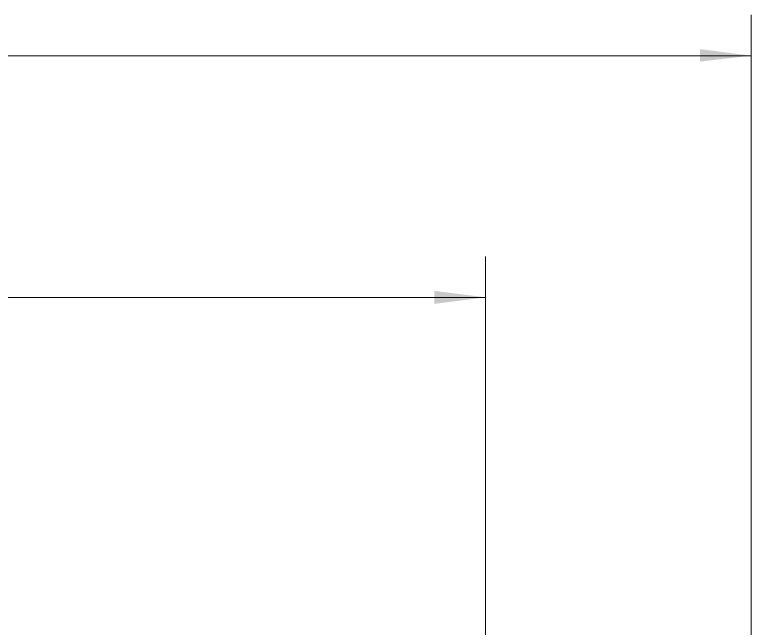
# Model space of a CAD drawing. Header units: millimetres. Extents: x 0 to 297, y 0 to 208.
# Drawn here: x 106.33 to 132.37, y 81.76 to 103.46 of the extents above; entities that cross this region are included whole.
import ezdxf

# ---------------------------------------------------------------- set-up
doc = ezdxf.new("R2010")
doc.units = ezdxf.units.MM

msp = doc.modelspace()

# ---------------------------------------------------------------- hatches: boundary and pattern name
h = msp.add_hatch(color=7)
h.dxf.hatch_style = 2
h.paths.add_polyline_path([(132.356225, 102.008463), (130.554942, 102.238474), (130.554942, 101.797501)])
h = msp.add_hatch(color=7)
h.dxf.hatch_style = 2
h.paths.add_polyline_path([(122.965281, 93.460657), (121.163644, 93.690668), (121.163644, 93.230646)])

# ---------------------------------------------------------------- linework, layer by layer
at = {"color": 7, "lineweight": 15}
for points in [[(132.366103, 103.455557), (132.366103, 71.065971)], [(70.174203, 101.998938), (132.3467, 101.998938)], [(122.974806, 94.907751), (122.974806, 68.842765)], [(79.565147, 93.451132), (122.955756, 93.451132)]]:
    msp.add_lwpolyline(points, dxfattribs=at)

doc.saveas('drawing.dxf')
